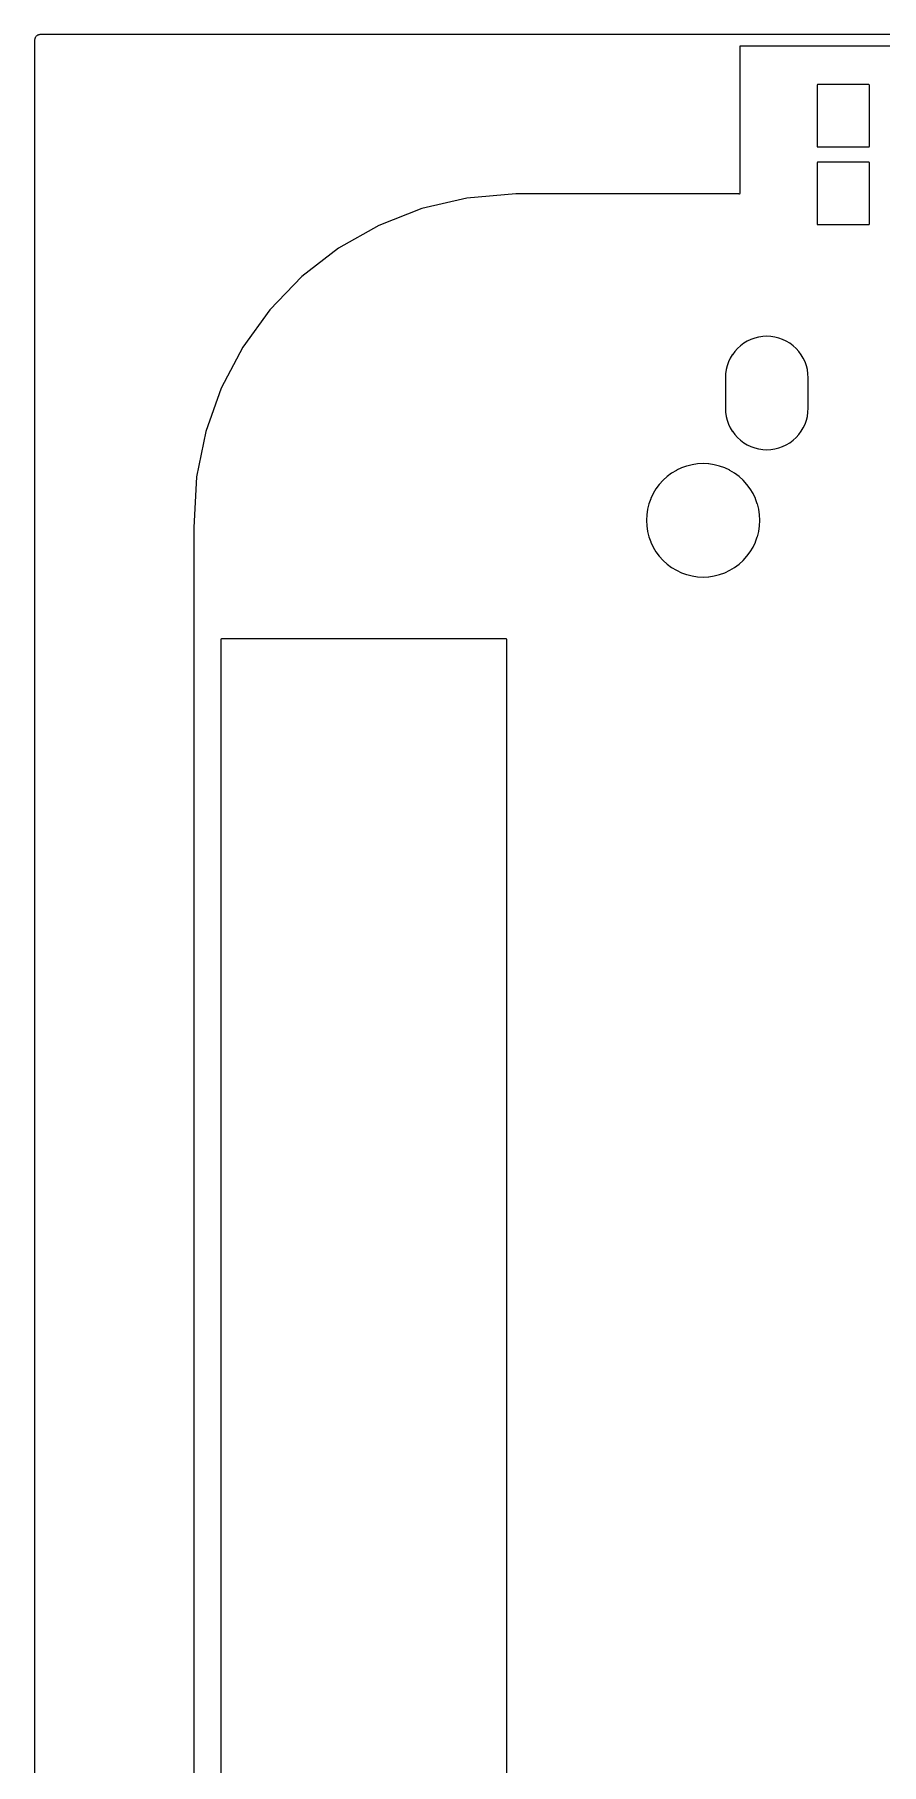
# Model space of a CAD drawing. Header units: inches. Extents: x -0.5 to 10, y -2.4 to 3.9.
# Drawn here: x -0.004 to 0.65, y 2.526 to 3.863 of the extents above; entities that cross this region are included whole.
import ezdxf

# ---------------------------------------------------------------- set-up
doc = ezdxf.new("R2010")
doc.units = ezdxf.units.IN

msp = doc.modelspace()

# ---------------------------------------------------------------- linework, layer by layer
for points in [[(4.8032, 3.86275), (0, 3.86275), (-0.00001, 3.86275), (-0.000025, 3.862749), (-0.000412, 3.86273), (-0.000438, 3.862728), (-0.000461, 3.862726), (-0.000844, 3.862669), (-0.000868, 3.862665), (-0.000892, 3.862659), (-0.001268, 3.862565), (-0.001294, 3.862558), (-0.001315, 3.862551), (-0.00168, 3.86242), (-0.001706, 3.86241), (-0.001725, 3.862401), (-0.002076, 3.862236), (-0.002098, 3.862224), (-0.002119, 3.862212), (-0.002452, 3.862013), (-0.002473, 3.862), (-0.002492, 3.861986), (-0.002804, 3.861755), (-0.002822, 3.861741), (-0.002842, 3.861724), (-0.003129, 3.861464), (-0.003147, 3.861447), (-0.003164, 3.861429), (-0.003424, 3.861142), (-0.003441, 3.861122), (-0.003455, 3.861104), (-0.003686, 3.860792), (-0.0037, 3.860773), (-0.003713, 3.860752), (-0.003912, 3.860419), (-0.003924, 3.860398), (-0.003936, 3.860376), (-0.004101, 3.860025), (-0.00411, 3.860006), (-0.00412, 3.85998), (-0.004251, 3.859615), (-0.004258, 3.859594), (-0.004265, 3.859568), (-0.004359, 3.859192), (-0.004365, 3.859168), (-0.004369, 3.859144), (-0.004426, 3.858761), (-0.004428, 3.858738), (-0.00443, 3.858712), (-0.004449, 3.858325), (-0.00445, 3.85831), (-0.00445, 3.8583), (-0.00445, 0)], [(0.90115, 3.85385), (0.5405, 3.85385), (0.5405, 3.74), (0.540499, 3.739975), (0.540494, 3.739926), (0.540485, 3.739878), (0.540471, 3.739831), (0.540452, 3.739786), (0.540429, 3.739742), (0.540401, 3.739702), (0.54037, 3.739664), (0.540335, 3.739629), (0.540298, 3.739598), (0.540257, 3.739571), (0.540214, 3.739548), (0.540168, 3.739529), (0.540121, 3.739515), (0.540073, 3.739505), (0.540025, 3.739501), (0.539976, 3.739501), (0.539927, 3.739505), (0.539879, 3.739515), (0.539832, 3.739529), (0.539787, 3.739548), (0.539743, 3.739571), (0.539703, 3.739598), (0.539665, 3.739629), (0.539646, 3.739646), (0.539593, 3.7397), (0.36737, 3.7397), (0.329562, 3.736395), (0.294785, 3.728252), (0.26152, 3.715242), (0.230446, 3.697631), (0.202195, 3.675777), (0.177341, 3.650125), (0.156391, 3.621197), (0.139771, 3.589582), (0.127819, 3.555923), (0.120779, 3.520906), (0.1186, 3.481746), (0.1186, 1.331749)], [(0.3605, 1.9952), (0.3605, 3.3952), (0.360499, 3.395225), (0.360494, 3.395274), (0.360485, 3.395322), (0.360471, 3.395369), (0.360452, 3.395414), (0.360429, 3.395457), (0.360401, 3.395498), (0.36037, 3.395536), (0.360336, 3.39557), (0.360298, 3.395601), (0.360257, 3.395629), (0.360214, 3.395652), (0.360169, 3.395671), (0.360122, 3.395685), (0.360074, 3.395694), (0.360025, 3.395699), (0.36, 3.3957), (0.14, 3.3957), (0.139975, 3.395699), (0.139926, 3.395694), (0.139878, 3.395685), (0.139831, 3.395671), (0.139786, 3.395652), (0.139743, 3.395629), (0.139702, 3.395601), (0.139664, 3.39557), (0.13963, 3.395536), (0.139599, 3.395498), (0.139571, 3.395457), (0.139548, 3.395414), (0.139529, 3.395369), (0.139515, 3.395322), (0.139506, 3.395274), (0.139501, 3.395225), (0.139501, 3.395225), (0.1395, 3.3952), (0.1395, 1.9952)]]:
    msp.add_lwpolyline(points)
for points in [[(0.600775, 3.775901), (0.600775, 3.775901), (0.6008, 3.7759), (0.6402, 3.7759), (0.640225, 3.775901), (0.640274, 3.775906), (0.640322, 3.775915), (0.640369, 3.775929), (0.640414, 3.775948), (0.640457, 3.775971), (0.640498, 3.775999), (0.640536, 3.77603), (0.64057, 3.776064), (0.640601, 3.776102), (0.640629, 3.776143), (0.640652, 3.776186), (0.640671, 3.776231), (0.640685, 3.776278), (0.640694, 3.776326), (0.640699, 3.776375), (0.6407, 3.7764), (0.6407, 3.8236), (0.640699, 3.823625), (0.640694, 3.823674), (0.640685, 3.823722), (0.640671, 3.823769), (0.640652, 3.823814), (0.640629, 3.823857), (0.640601, 3.823898), (0.64057, 3.823936), (0.640536, 3.82397), (0.640498, 3.824001), (0.640457, 3.824029), (0.640414, 3.824052), (0.640369, 3.824071), (0.640322, 3.824085), (0.640274, 3.824094), (0.640225, 3.824099), (0.6402, 3.8241), (0.6008, 3.8241), (0.600775, 3.824099), (0.600726, 3.824094), (0.600678, 3.824085), (0.600631, 3.824071), (0.600586, 3.824052), (0.600543, 3.824029), (0.600502, 3.824001), (0.600464, 3.82397), (0.60043, 3.823936), (0.600399, 3.823898), (0.600371, 3.823857), (0.600348, 3.823814), (0.600329, 3.823769), (0.600315, 3.823722), (0.600306, 3.823674), (0.600301, 3.823625), (0.6003, 3.8236), (0.6003, 3.7764), (0.600301, 3.776375), (0.600306, 3.776326), (0.600315, 3.776278), (0.600329, 3.776231), (0.600348, 3.776186), (0.600371, 3.776143), (0.600399, 3.776102), (0.60043, 3.776064), (0.600464, 3.77603), (0.600502, 3.775999), (0.600543, 3.775971), (0.600586, 3.775948), (0.600631, 3.775929), (0.600678, 3.775915), (0.600726, 3.775906)], [(0.600775, 3.715901), (0.600775, 3.715901), (0.6008, 3.7159), (0.6402, 3.7159), (0.640225, 3.715901), (0.640274, 3.715906), (0.640322, 3.715915), (0.640369, 3.715929), (0.640414, 3.715948), (0.640457, 3.715971), (0.640498, 3.715999), (0.640536, 3.71603), (0.64057, 3.716064), (0.640601, 3.716102), (0.640629, 3.716143), (0.640652, 3.716186), (0.640671, 3.716231), (0.640685, 3.716278), (0.640694, 3.716326), (0.640699, 3.716375), (0.6407, 3.7164), (0.6407, 3.7636), (0.640699, 3.763625), (0.640694, 3.763674), (0.640685, 3.763722), (0.640671, 3.763769), (0.640652, 3.763814), (0.640629, 3.763857), (0.640601, 3.763898), (0.64057, 3.763936), (0.640536, 3.76397), (0.640498, 3.764001), (0.640457, 3.764029), (0.640414, 3.764052), (0.640369, 3.764071), (0.640322, 3.764085), (0.640274, 3.764094), (0.640225, 3.764099), (0.6402, 3.7641), (0.6008, 3.7641), (0.600775, 3.764099), (0.600726, 3.764094), (0.600678, 3.764085), (0.600631, 3.764071), (0.600586, 3.764052), (0.600543, 3.764029), (0.600502, 3.764001), (0.600464, 3.76397), (0.60043, 3.763936), (0.600399, 3.763898), (0.600371, 3.763857), (0.600348, 3.763814), (0.600329, 3.763769), (0.600315, 3.763722), (0.600306, 3.763674), (0.600301, 3.763625), (0.6003, 3.7636), (0.6003, 3.7164), (0.600301, 3.716375), (0.600306, 3.716326), (0.600315, 3.716278), (0.600329, 3.716231), (0.600348, 3.716186), (0.600371, 3.716143), (0.600399, 3.716102), (0.60043, 3.716064), (0.600464, 3.71603), (0.600502, 3.715999), (0.600543, 3.715971), (0.600586, 3.715948), (0.600631, 3.715929), (0.600678, 3.715915), (0.600726, 3.715906)], [(0.561425, 3.542001), (0.564512, 3.542152), (0.564538, 3.542154), (0.564561, 3.542157), (0.567619, 3.542611), (0.567642, 3.542615), (0.567667, 3.54262), (0.570665, 3.543371), (0.570691, 3.543379), (0.570712, 3.543386), (0.573623, 3.544427), (0.573647, 3.544436), (0.573668, 3.544446), (0.576463, 3.545767), (0.576489, 3.545781), (0.576506, 3.545791), (0.579158, 3.54738), (0.579175, 3.547391), (0.579198, 3.547407), (0.581681, 3.549249), (0.581699, 3.549263), (0.581719, 3.54928), (0.58401, 3.551356), (0.584027, 3.551373), (0.584044, 3.55139), (0.58612, 3.553681), (0.586137, 3.553701), (0.586151, 3.553719), (0.587993, 3.556202), (0.588009, 3.556225), (0.58802, 3.556242), (0.589609, 3.558894), (0.589619, 3.558911), (0.589633, 3.558937), (0.590954, 3.561732), (0.590964, 3.561753), (0.590973, 3.561777), (0.592014, 3.564688), (0.592021, 3.564709), (0.592029, 3.564735), (0.59278, 3.567733), (0.592785, 3.567758), (0.592789, 3.567781), (0.593243, 3.570839), (0.593246, 3.570862), (0.593248, 3.570888), (0.593399, 3.573975), (0.5934, 3.57399), (0.5934, 3.574), (0.5934, 3.5976), (0.5934, 3.59761), (0.593399, 3.597625), (0.593248, 3.600712), (0.593246, 3.600738), (0.593243, 3.600761), (0.592789, 3.603819), (0.592785, 3.603842), (0.59278, 3.603867), (0.592029, 3.606865), (0.592021, 3.606891), (0.592014, 3.606912), (0.590973, 3.609823), (0.590964, 3.609847), (0.590954, 3.609868), (0.589633, 3.612663), (0.589619, 3.612689), (0.589609, 3.612706), (0.58802, 3.615358), (0.588009, 3.615375), (0.587993, 3.615398), (0.586151, 3.617881), (0.586137, 3.617899), (0.58612, 3.617919), (0.584044, 3.62021), (0.584027, 3.620227), (0.58401, 3.620244), (0.581719, 3.62232), (0.581699, 3.622337), (0.581681, 3.622351), (0.579198, 3.624193), (0.579175, 3.624209), (0.579158, 3.62422), (0.576506, 3.625809), (0.576489, 3.625819), (0.576463, 3.625833), (0.573668, 3.627154), (0.573647, 3.627164), (0.573623, 3.627173), (0.570712, 3.628214), (0.570691, 3.628221), (0.570665, 3.628229), (0.567667, 3.62898), (0.567642, 3.628985), (0.567619, 3.628989), (0.564561, 3.629443), (0.564538, 3.629446), (0.564512, 3.629448), (0.561425, 3.629599), (0.5614, 3.6296), (0.561375, 3.629599), (0.558288, 3.629448), (0.558262, 3.629446), (0.558239, 3.629443), (0.555181, 3.628989), (0.555158, 3.628985), (0.555133, 3.62898), (0.552135, 3.628229), (0.552109, 3.628221), (0.552088, 3.628214), (0.549177, 3.627173), (0.549153, 3.627164), (0.549132, 3.627154), (0.546337, 3.625833), (0.546311, 3.625819), (0.546294, 3.625809), (0.543642, 3.62422), (0.543625, 3.624209), (0.543602, 3.624193), (0.541119, 3.622351), (0.541101, 3.622337), (0.541081, 3.62232), (0.53879, 3.620244), (0.538773, 3.620227), (0.538756, 3.62021), (0.53668, 3.617919), (0.536663, 3.617899), (0.536649, 3.617881), (0.534807, 3.615398), (0.534791, 3.615375), (0.53478, 3.615358), (0.533191, 3.612706), (0.533181, 3.612689), (0.533167, 3.612663), (0.531846, 3.609868), (0.531836, 3.609847), (0.531827, 3.609823), (0.530786, 3.606912), (0.530779, 3.606891), (0.530771, 3.606865), (0.53002, 3.603867), (0.530015, 3.603842), (0.530011, 3.603819), (0.529557, 3.600761), (0.529554, 3.600738), (0.529552, 3.600712), (0.529401, 3.597625), (0.5294, 3.59761), (0.5294, 3.5976), (0.5294, 3.574), (0.5294, 3.57399), (0.529401, 3.573975), (0.529552, 3.570888), (0.529554, 3.570862), (0.529557, 3.570839), (0.530011, 3.567781), (0.530015, 3.567758), (0.53002, 3.567733), (0.530771, 3.564735), (0.530779, 3.564709), (0.530786, 3.564688), (0.531827, 3.561777), (0.531836, 3.561753), (0.531846, 3.561732), (0.533167, 3.558937), (0.533181, 3.558911), (0.533191, 3.558894), (0.53478, 3.556242), (0.534791, 3.556225), (0.534807, 3.556202), (0.536649, 3.553719), (0.536663, 3.553701), (0.53668, 3.553681), (0.538756, 3.55139), (0.538773, 3.551373), (0.53879, 3.551356), (0.541081, 3.54928), (0.541101, 3.549263), (0.541119, 3.549249), (0.543602, 3.547407), (0.543625, 3.547391), (0.543642, 3.54738), (0.546294, 3.545791), (0.546311, 3.545781), (0.546337, 3.545767), (0.549132, 3.544446), (0.549153, 3.544436), (0.549177, 3.544427), (0.552088, 3.543386), (0.552109, 3.543379), (0.552135, 3.543371), (0.555133, 3.54262), (0.555158, 3.542615), (0.555181, 3.542611), (0.558239, 3.542157), (0.558262, 3.542154), (0.558288, 3.542152), (0.561375, 3.542001), (0.5614, 3.542)], [(0.555999, 3.487425), (0.555791, 3.491669), (0.555789, 3.49169), (0.555786, 3.491718), (0.555163, 3.495921), (0.555158, 3.495944), (0.555153, 3.495969), (0.554121, 3.500091), (0.554113, 3.500117), (0.554106, 3.500138), (0.552675, 3.504139), (0.552667, 3.504159), (0.552656, 3.504184), (0.550839, 3.508025), (0.550827, 3.508049), (0.550816, 3.508069), (0.548631, 3.511713), (0.548618, 3.511735), (0.548604, 3.511754), (0.546073, 3.515167), (0.546059, 3.515185), (0.546042, 3.515205), (0.543188, 3.518354), (0.543171, 3.518371), (0.543154, 3.518388), (0.540005, 3.521242), (0.539985, 3.521259), (0.539967, 3.521273), (0.536554, 3.523804), (0.536535, 3.523818), (0.536513, 3.523831), (0.532869, 3.526016), (0.532849, 3.526027), (0.532825, 3.526039), (0.528984, 3.527856), (0.528959, 3.527867), (0.528939, 3.527875), (0.524938, 3.529306), (0.524917, 3.529313), (0.524891, 3.529321), (0.520769, 3.530353), (0.520744, 3.530358), (0.520721, 3.530363), (0.516518, 3.530986), (0.51649, 3.530989), (0.516469, 3.530991), (0.512225, 3.531199), (0.5122, 3.5312), (0.512175, 3.531199), (0.507931, 3.530991), (0.50791, 3.530989), (0.507882, 3.530986), (0.503679, 3.530363), (0.503656, 3.530358), (0.503631, 3.530353), (0.499509, 3.529321), (0.499483, 3.529313), (0.499462, 3.529306), (0.495461, 3.527875), (0.495441, 3.527867), (0.495416, 3.527856), (0.491575, 3.526039), (0.491551, 3.526027), (0.491531, 3.526016), (0.487887, 3.523831), (0.487865, 3.523818), (0.487846, 3.523804), (0.484433, 3.521273), (0.484415, 3.521259), (0.484395, 3.521242), (0.481246, 3.518388), (0.481229, 3.518371), (0.481212, 3.518354), (0.478358, 3.515205), (0.478341, 3.515185), (0.478327, 3.515167), (0.475796, 3.511754), (0.475782, 3.511735), (0.475769, 3.511713), (0.473584, 3.508069), (0.473573, 3.508049), (0.473561, 3.508025), (0.471744, 3.504184), (0.471733, 3.504159), (0.471725, 3.504139), (0.470294, 3.500138), (0.470287, 3.500117), (0.470279, 3.500091), (0.469247, 3.495969), (0.469242, 3.495944), (0.469237, 3.495921), (0.468614, 3.491718), (0.468611, 3.49169), (0.468609, 3.491669), (0.468401, 3.487425), (0.4684, 3.4874), (0.468401, 3.487375), (0.468609, 3.483131), (0.468611, 3.48311), (0.468614, 3.483082), (0.469237, 3.478879), (0.469242, 3.478856), (0.469247, 3.478831), (0.470279, 3.474709), (0.470287, 3.474683), (0.470294, 3.474662), (0.471725, 3.470661), (0.471733, 3.470641), (0.471744, 3.470616), (0.473561, 3.466775), (0.473573, 3.466751), (0.473584, 3.466731), (0.475769, 3.463087), (0.475782, 3.463065), (0.475796, 3.463046), (0.478327, 3.459633), (0.478341, 3.459615), (0.478358, 3.459595), (0.481212, 3.456446), (0.481229, 3.456429), (0.481246, 3.456412), (0.484395, 3.453558), (0.484415, 3.453541), (0.484433, 3.453527), (0.487846, 3.450996), (0.487865, 3.450982), (0.487887, 3.450969), (0.491531, 3.448784), (0.491551, 3.448773), (0.491575, 3.448761), (0.495416, 3.446944), (0.495441, 3.446933), (0.495461, 3.446925), (0.499462, 3.445494), (0.499483, 3.445487), (0.499509, 3.445479), (0.503631, 3.444447), (0.503656, 3.444442), (0.503679, 3.444437), (0.507882, 3.443814), (0.50791, 3.443811), (0.507931, 3.443809), (0.512175, 3.443601), (0.5122, 3.4436), (0.512225, 3.443601), (0.516469, 3.443809), (0.51649, 3.443811), (0.516518, 3.443814), (0.520721, 3.444437), (0.520744, 3.444442), (0.520769, 3.444447), (0.524891, 3.445479), (0.524917, 3.445487), (0.524938, 3.445494), (0.528939, 3.446925), (0.528959, 3.446933), (0.528984, 3.446944), (0.532825, 3.448761), (0.532849, 3.448773), (0.532869, 3.448784), (0.536513, 3.450969), (0.536535, 3.450982), (0.536554, 3.450996), (0.539967, 3.453527), (0.539985, 3.453541), (0.540005, 3.453558), (0.543154, 3.456412), (0.543171, 3.456429), (0.543188, 3.456446), (0.546042, 3.459595), (0.546059, 3.459615), (0.546073, 3.459633), (0.548604, 3.463046), (0.548618, 3.463065), (0.548631, 3.463087), (0.550816, 3.466731), (0.550827, 3.466751), (0.550839, 3.466775), (0.552656, 3.470616), (0.552667, 3.470641), (0.552675, 3.470661), (0.554106, 3.474662), (0.554113, 3.474683), (0.554121, 3.474709), (0.555153, 3.478831), (0.555158, 3.478856), (0.555163, 3.478879), (0.555786, 3.483082), (0.555789, 3.48311), (0.555791, 3.483131), (0.555999, 3.487375), (0.556, 3.4874)]]:
    msp.add_lwpolyline(points, close=True)

doc.saveas('drawing.dxf')
